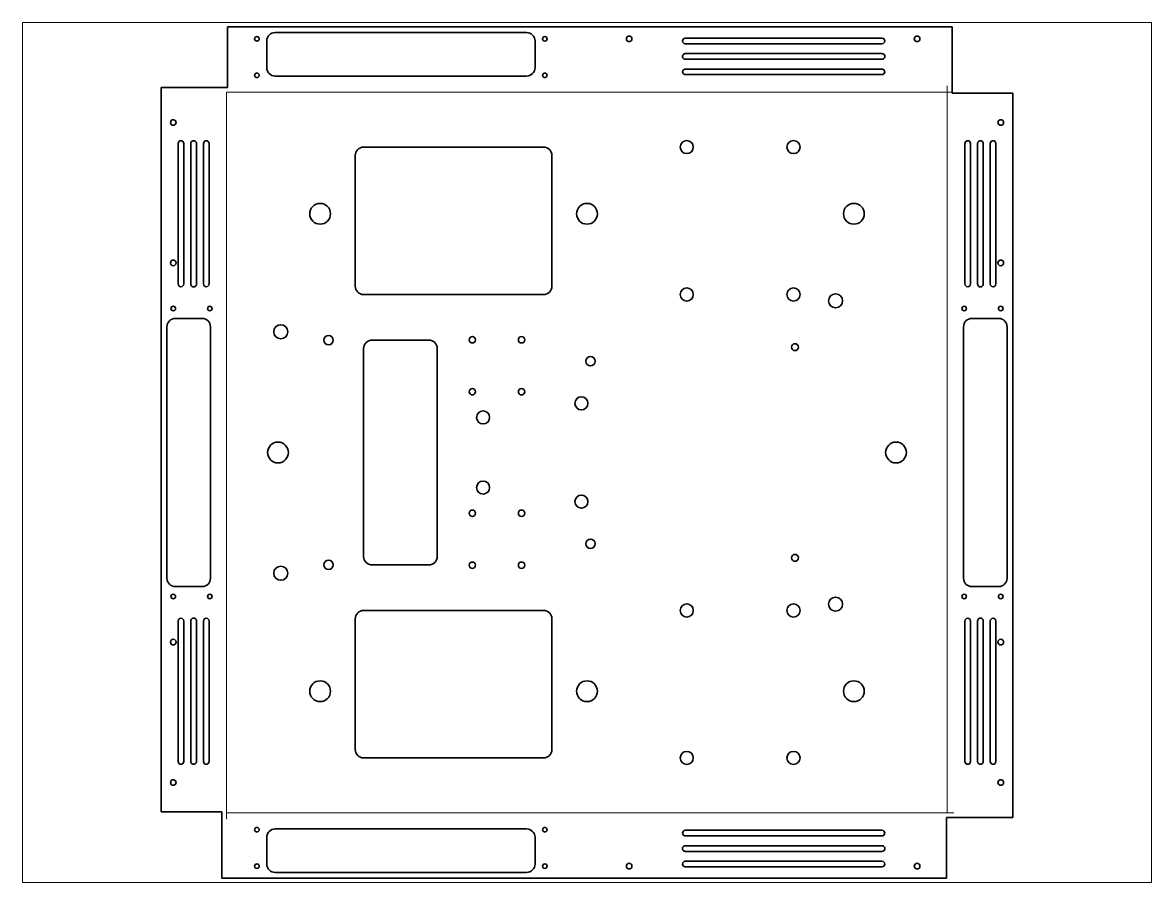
# Paper-space layout 'Layout1' of a CAD drawing. Header units: inches. Extents: x 1.05 to 9.45, y 0.8 to 7.2.
# The model-space entities are those that its viewports show. They can reach past a viewport. Long polylines and large blocks are cut down to what shows.
import ezdxf

# ---------------------------------------------------------------- set-up
doc = ezdxf.new("R2010")
doc.units = ezdxf.units.IN
doc.header["$MEASUREMENT"] = 0
doc.linetypes.add('Chain', pattern=[13.68, 9.12, -1.14, 2.28, -1.14])
doc.layers.add('SIMUMAK Bend Centerline (ISO)', color=7, linetype='Chain', lineweight=9)
doc.layers.add('SIMUMAK Visible (ISO)', color=7, linetype='Continuous', lineweight=35)

# ---------------------------------------------------------------- blocks, each defined once
blk = doc.blocks.new('pinf')
at = {"layer": 'SIMUMAK Bend Centerline (ISO)', "ltscale": 0.263158}
for p, q in [((559.57, 46.52), (559.57, 564.1)), ((46.52, 559.57), (46.52, 42)), ((563.05, 559.57), (46.52, 559.57)), ((564.1, 46.52), (46.52, 46.52))]:
    blk.add_line(p, q, dxfattribs=at)
at = {"layer": 'SIMUMAK Visible (ISO)'}
for p, q in [((47.15, 606.1), (563.05, 606.1)), ((47.15, 563.05), (47.15, 606.1)), ((563.05, 558.95), (563.05, 606.1)), ((75.05, 577.1), (75.05, 596.1)), ((81.05, 602.1), (260.05, 602.1)), ((266.05, 596.1), (266.05, 577.1)), ((373.05, 598.1), (513.05, 598.1)), ((513.05, 594.1), (373.05, 594.1)), ((373.05, 587.1), (513.03, 587.1)), ((513.06, 583.1), (373.05, 583.1)), ((260.05, 571.1), (81.05, 571.1)), ((373.05, 576.1), (513.05, 576.1)), ((513.05, 572.1), (373.05, 572.1)), ((0, 47.15), (0, 563.05)), ((47.15, 563.05), (0, 563.05)), ((563.05, 558.95), (606.1, 558.95)), ((606.1, 558.95), (606.1, 43.05)), ((12, 423.05), (12, 523.05)), ((16, 523.05), (16, 423.05)), ((21, 423.05), (21, 523.03)), ((25, 523.05), (25, 423.05)), ((30, 423.05), (30, 523.05)), ((34, 523.05), (34, 423.05)), ((572.1, 423.05), (572.1, 523.05)), ((576.1, 523.05), (576.1, 423.05)), ((581.1, 423.05), (581.1, 523.05)), ((585.1, 523.03), (585.1, 423.05)), ((590.1, 423.05), (590.1, 523.05)), ((594.1, 523.05), (594.1, 423.05)), ((138.05, 421.55), (138.05, 514.55)), ((144.05, 520.55), (272.05, 520.55)), ((278.05, 514.55), (278.05, 421.55)), ((272.05, 415.55), (144.05, 415.55)), ((10, 398.55), (29, 398.55)), ((577.1, 398.55), (596.1, 398.55)), ((4, 213.55), (4, 392.55)), ((35, 392.55), (35, 213.55)), ((571.1, 213.55), (571.1, 392.55)), ((602.1, 392.55), (602.1, 213.55)), ((150.05, 383.05), (190.45, 383.05)), ((144.05, 229.05), (144.05, 377.05)), ((196.45, 377.05), (196.45, 229.05)), ((190.45, 223.05), (150.05, 223.05)), ((29, 207.55), (10, 207.55)), ((596.1, 207.55), (577.1, 207.55)), ((144.05, 190.55), (272.05, 190.55)), ((12, 83.05), (12, 183.05)), ((16, 183.05), (16, 83.05)), ((21, 83.07), (21, 183.05)), ((25, 183.05), (25, 83.05)), ((30, 83.05), (30, 183.05)), ((34, 183.05), (34, 83.05)), ((138.05, 91.55), (138.05, 184.55)), ((278.05, 184.55), (278.05, 91.55)), ((572.1, 83.05), (572.1, 183.05)), ((576.1, 183.05), (576.1, 83.05)), ((581.1, 83.05), (581.1, 183.05)), ((585.1, 183.05), (585.1, 83.07)), ((590.1, 83.05), (590.1, 183.05)), ((594.1, 183.05), (594.1, 83.05)), ((272.05, 85.55), (144.05, 85.55)), ((43.05, 47.15), (0, 47.15)), ((43.05, 47.15), (43.05, 0)), ((558.95, 43.05), (606.1, 43.05)), ((558.95, 43.05), (558.95, 0)), ((81.05, 35), (260.05, 35)), ((373.05, 34), (513.05, 34)), ((75.05, 10), (75.05, 29)), ((266.05, 29), (266.05, 10)), ((513.05, 30), (373.05, 30)), ((373.05, 23), (513.06, 23)), ((513.03, 19), (373.05, 19)), ((373.05, 12), (513.05, 12)), ((260.05, 4), (81.05, 4)), ((513.05, 8), (373.05, 8)), ((558.95, 0), (43.05, 0))]:
    blk.add_line(p, q, dxfattribs=at)
for centre, radius in [((68.05, 597.6), 1.62), ((273.05, 597.6), 1.62), ((333.05, 597.6), 2), ((538.05, 597.6), 2), ((68.05, 571.6), 1.62), ((273.05, 571.6), 1.62), ((8.5, 538.05), 2), ((597.6, 538.05), 2), ((374.05, 520.55), 4.65), ((450.05, 520.55), 4.65), ((113.05, 473.05), 7.4), ((303.05, 473.05), 7.4), ((493.05, 473.05), 7.4), ((8.5, 438.05), 2), ((597.6, 438.05), 2), ((374.05, 415.55), 4.65), ((450.05, 415.55), 4.65), ((480.05, 411.05), 5), ((8.5, 405.55), 1.62), ((34.5, 405.55), 1.62), ((571.6, 405.55), 1.62), ((597.6, 405.55), 1.62), ((85.05, 389.05), 5), ((119.05, 383.05), 3.3), ((221.45, 383.3), 2.25), ((256.45, 383.3), 2.25), ((451.05, 378.05), 2.46), ((305.55, 368.05), 3.3), ((221.45, 346.3), 2.25), ((256.45, 346.3), 2.25), ((299.05, 338.05), 4.65), ((229.05, 328.05), 4.65), ((83.05, 303.05), 7.4), ((523.05, 303.05), 7.4), ((229.05, 278.05), 4.65), ((299.05, 268.05), 4.65), ((221.45, 259.8), 2.25), ((256.45, 259.8), 2.25), ((305.55, 238.05), 3.3), ((119.05, 223.05), 3.3), ((221.45, 222.8), 2.25), ((256.45, 222.8), 2.25), ((451.05, 228.05), 2.46), ((85.05, 217.05), 5), ((8.5, 200.55), 1.62), ((34.5, 200.55), 1.62), ((571.6, 200.55), 1.62), ((597.6, 200.55), 1.62), ((374.05, 190.55), 4.65), ((450.05, 190.55), 4.65), ((480.05, 195.05), 5), ((8.5, 168.05), 2), ((597.6, 168.05), 2), ((113.05, 133.05), 7.4), ((303.05, 133.05), 7.4), ((493.05, 133.05), 7.4), ((374.05, 85.55), 4.65), ((450.05, 85.55), 4.65), ((8.5, 68.05), 2), ((597.6, 68.05), 2), ((68.05, 34.5), 1.62), ((273.05, 34.5), 1.62), ((68.05, 8.5), 1.62), ((273.05, 8.5), 1.62), ((333.05, 8.5), 2), ((538.05, 8.5), 2)]:
    blk.add_circle(centre, radius, dxfattribs=at)
at = {"layer": 'SIMUMAK Visible (ISO)', "extrusion": (0, 0, -1)}
for centre, radius, start, end in [((-81.05, 596.1), 6, 0, 90), ((-260.05, 596.1), 6, 90, 180), ((-373.05, 596.1), 2, 270, 90), ((-513.05, 596.1), 2, 90, 270), ((-373.05, 585.1), 2, 270, 90.00005), ((-513.05, 585.1), 2, 89.46999, 269.63462), ((-81.05, 577.1), 6, 270, 0), ((-260.05, 577.1), 6, 180, 270), ((-373.05, 574.1), 2, 270, 90), ((-513.05, 574.1), 2, 90, 270), ((-14, 523.05), 2, 360, 180), ((-23, 523.05), 2, 359.46999, 180), ((-32, 523.05), 2, 360, 180), ((-574.1, 523.05), 2, 0, 180), ((-583.1, 523.05), 2, 0, 180.53001), ((-592.1, 523.05), 2, 0, 180), ((-144.05, 514.55), 6, 0, 90), ((-272.05, 514.55), 6, 90, 180), ((-14, 423.05), 2, 180, 360), ((-23, 423.05), 2, 180, 0.00005), ((-32, 423.05), 2, 180, 360), ((-144.05, 421.55), 6, 270, 0), ((-272.05, 421.55), 6, 180, 270), ((-574.1, 423.05), 2, 180, 0), ((-583.1, 423.05), 2, 179.99995, 0), ((-592.1, 423.05), 2, 180, 0), ((-10, 392.55), 6, 0, 90), ((-29, 392.55), 6, 90, 180), ((-577.1, 392.55), 6, 0, 90), ((-596.1, 392.55), 6, 90, 180), ((-150.05, 377.05), 6, 0, 90), ((-190.45, 377.05), 6, 90, 180), ((-150.05, 229.05), 6, 270, 0), ((-190.45, 229.05), 6, 180, 270), ((-10, 213.55), 6, 270, 0), ((-29, 213.55), 6, 180, 270), ((-577.1, 213.55), 6, 270, 0), ((-596.1, 213.55), 6, 180, 270), ((-14, 183.05), 2, 360, 180), ((-23, 183.05), 2, 359.99995, 180), ((-32, 183.05), 2, 0, 180), ((-144.05, 184.55), 6, 0, 90), ((-272.05, 184.55), 6, 90, 180), ((-574.1, 183.05), 2, 0, 180), ((-583.1, 183.05), 2, 360, 180.00005), ((-592.1, 183.05), 2, 0, 180), ((-144.05, 91.55), 6, 270, 0), ((-272.05, 91.55), 6, 180, 270), ((-14, 83.05), 2, 180, 360), ((-23, 83.05), 2, 180, 0.53001), ((-32, 83.05), 2, 180, 0), ((-574.1, 83.05), 2, 180, 360), ((-583.1, 83.05), 2, 179.46999, 360), ((-592.1, 83.05), 2, 180, 0), ((-81.05, 29), 6, 0, 90), ((-260.05, 29), 6, 90, 180), ((-373.05, 32), 2, 270, 90), ((-513.05, 32), 2, 90, 270), ((-373.05, 21), 2, 269.99995, 90), ((-513.05, 21), 2, 90.36538, 270.53001), ((-81.05, 10), 6, 270, 360), ((-260.05, 10), 6, 180, 270), ((-373.05, 10), 2, 270, 90), ((-513.05, 10), 2, 90, 270)]:
    blk.add_arc(centre, radius, start, end, dxfattribs=at)

msp = doc.modelspace()

# ---------------------------------------------------------------- block references
msp.add_blockref('pinf', (0, 0))

psp = doc.layouts.get("Layout1")

# ---------------------------------------------------------------- viewports
at = {"layer": '0'}
psp.add_viewport(center=(5.25, 4), size=(8.4, 6.4), view_center_point=(303.0478, 303.0478), view_height=612.296627, dxfattribs=at)

doc.saveas('drawing.dxf')
